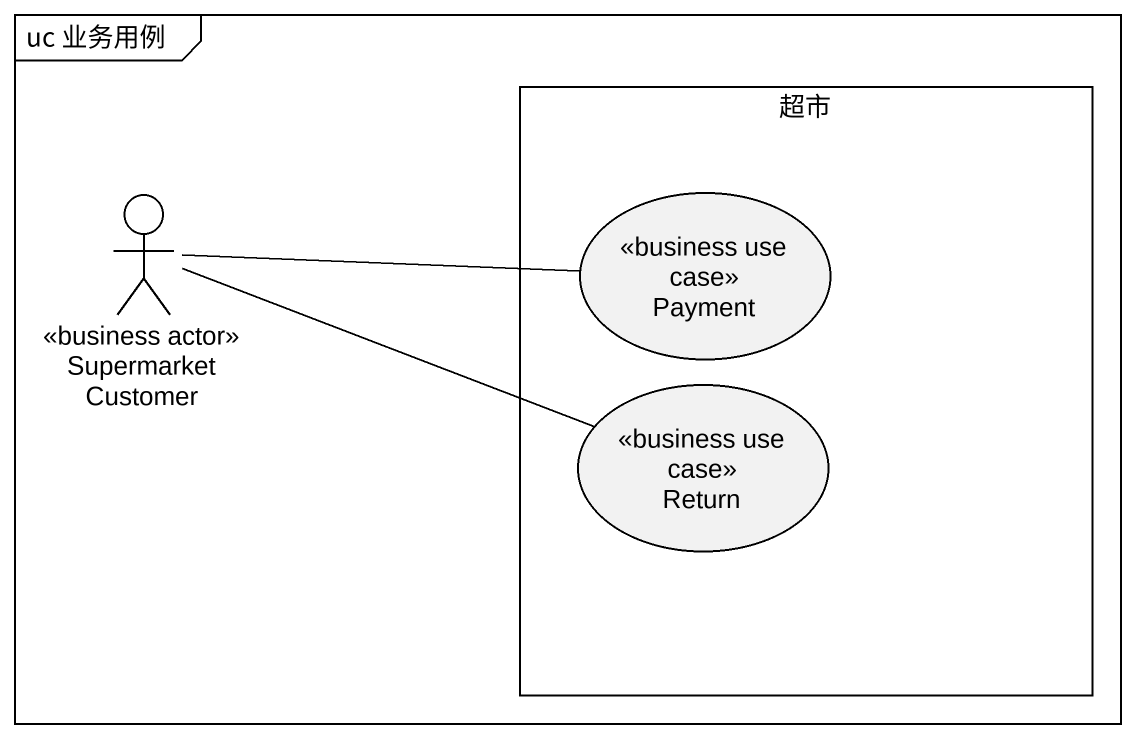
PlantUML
@startuml
mainframe uc 业务用例
rectangle 超市 {
  usecase Payment <<business use case>>
  usecase "Return" as Return_ <<business use case>>
}
actor SupermarketCustomer <<business actor>>
SupermarketCustomer -right- Payment
SupermarketCustomer -right- Return_
@enduml
